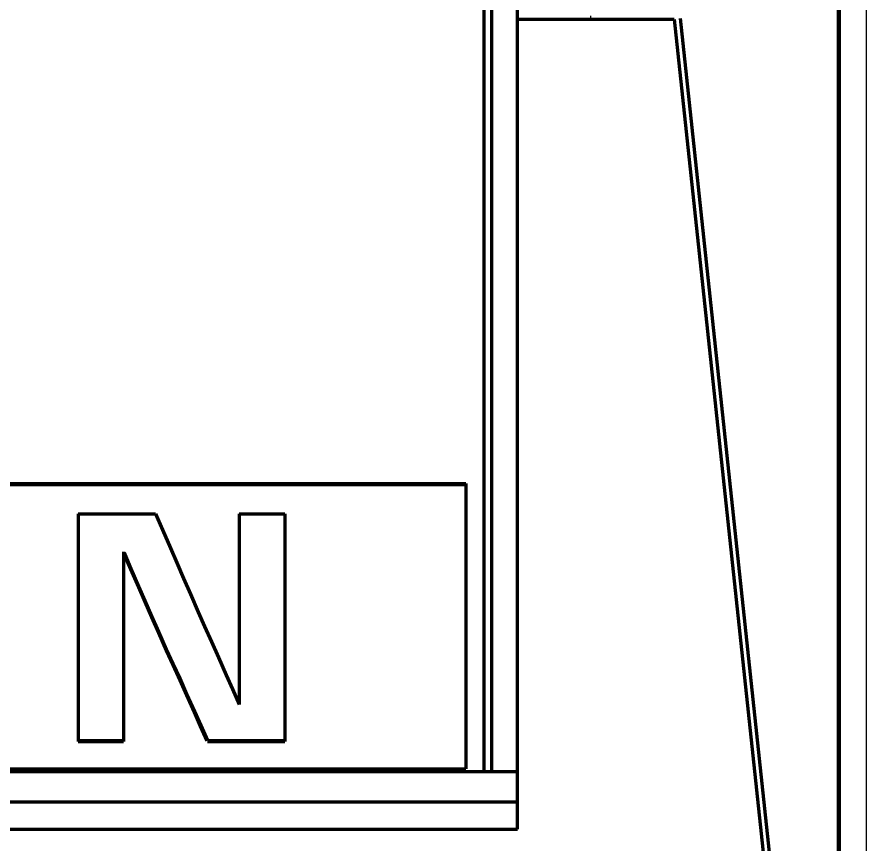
# Model space of a CAD drawing. Header units: millimetres. Extents: x 1683 to 1896, y 0 to 327.
# Drawn here: x 1790.48 to 1823.35, y 87.23 to 119.24 of the extents above; entities that cross this region are included whole.
import ezdxf

# ---------------------------------------------------------------- set-up
doc = ezdxf.new("R2010")
doc.units = ezdxf.units.MM
doc.layers.add('at_Entity', color=7, linetype='Continuous')

# ---------------------------------------------------------------- blocks, each defined once
blk = doc.blocks.new('12')
blk.add_line((9415.333, -6027.731), (9415.333, -6027.856))
blk.add_lwpolyline([(9360.007, -5890.018), (9425.005, -5890.018), (9425.005, -6086.518), (9360.007, -6086.518)], close=True)
at = {"color": 3}
blk.add_lwpolyline([(9359.001, -5968.518), (9426.001, -5968.518), (9426.001, -6087.518), (9359.001, -6087.518)], close=True, dxfattribs=at)
at = {"layer": 'at_Entity', "color": 0, "lineweight": 140}
for p, q in [((9424.931, -6085.236), (9424.931, -5969.518)), ((9412.505, -6059.216), (9412.505, -5981.391)), ((9411.507, -5984.197), (9411.507, -6056.992)), ((9411.202, -6000.857), (9411.202, -6056.992)), ((9412.505, -6027.856), (9418.573, -6027.856)), ((9418.573, -6027.856), (9424.839, -6086.518)), ((9418.805, -6027.82), (9424.931, -6085.236)), ((9374.504, -6045.841), (9410.503, -6045.841)), ((9374.504, -6045.871), (9410.503, -6045.871)), ((9410.503, -6045.841), (9410.503, -6056.881)), ((9395.505, -6047.005), (9398.5, -6047.005)), ((9395.505, -6047.005), (9395.505, -6055.821)), ((9398.5, -6047.005), (9398.77, -6047.63)), ((9401.74, -6047.005), (9403.506, -6047.005)), ((9401.74, -6047.005), (9401.74, -6054.385)), ((9403.506, -6047.005), (9403.506, -6055.821)), ((9398.77, -6047.63), (9399.074, -6048.335)), ((9399.074, -6048.335), (9399.317, -6048.905)), ((9397.26, -6048.478), (9397.26, -6055.821)), ((9397.26, -6048.53), (9397.529, -6049.151)), ((9397.278, -6048.522), (9397.542, -6049.133)), ((9399.317, -6048.905), (9399.574, -6049.509)), ((9397.529, -6049.151), (9397.834, -6049.848)), ((9397.542, -6049.133), (9397.841, -6049.818)), ((9399.574, -6049.509), (9399.846, -6050.123)), ((9397.834, -6049.848), (9398.079, -6050.41)), ((9397.841, -6049.818), (9398.083, -6050.372)), ((9398.079, -6050.41), (9398.339, -6051.011)), ((9398.083, -6050.372), (9398.339, -6050.967)), ((9399.846, -6050.123), (9400.151, -6050.816)), ((9398.339, -6050.967), (9398.607, -6051.579)), ((9398.339, -6051.011), (9398.607, -6051.619)), ((9400.151, -6050.816), (9400.397, -6051.375)), ((9400.397, -6051.375), (9400.661, -6051.969)), ((9398.607, -6051.579), (9398.912, -6052.264)), ((9398.607, -6051.619), (9398.912, -6052.304)), ((9400.661, -6051.969), (9400.93, -6052.575)), ((9398.912, -6052.264), (9399.163, -6052.811)), ((9398.912, -6052.304), (9399.163, -6052.858)), ((9400.93, -6052.575), (9401.234, -6053.255)), ((9399.163, -6052.811), (9399.435, -6053.39)), ((9399.163, -6052.858), (9399.435, -6053.449)), ((9401.234, -6053.255), (9401.48, -6053.803)), ((9399.435, -6053.39), (9399.699, -6053.988)), ((9399.435, -6053.449), (9399.694, -6054.029)), ((9399.694, -6054.029), (9399.987, -6054.687)), ((9399.699, -6053.988), (9399.999, -6054.662)), ((9401.48, -6053.803), (9401.74, -6054.385)), ((9399.987, -6054.687), (9400.228, -6055.223)), ((9399.999, -6054.662), (9400.244, -6055.206)), ((9400.228, -6055.223), (9400.485, -6055.791)), ((9400.244, -6055.206), (9400.505, -6055.784)), ((9395.505, -6055.784), (9397.26, -6055.784)), ((9395.505, -6055.821), (9397.26, -6055.821)), ((9400.505, -6055.784), (9403.506, -6055.784)), ((9400.505, -6055.821), (9403.506, -6055.821)), ((9412.505, -6056.992), (9372.505, -6056.992)), ((9374.504, -6056.881), (9410.503, -6056.881)), ((9372.505, -6058.155), (9412.505, -6058.155)), ((9372.505, -6059.216), (9412.505, -6059.216))]:
    blk.add_line(p, q, dxfattribs=at)

msp = doc.modelspace()

# ---------------------------------------------------------------- block references
msp.add_blockref('12', (-7602.651, 6147.018))

doc.saveas('drawing.dxf')
